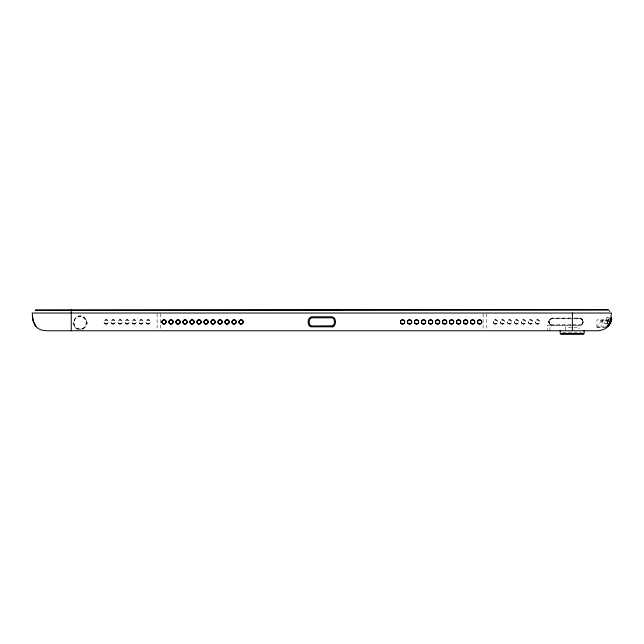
<?xml version="1.0" encoding="UTF-8"?>
<svg xmlns="http://www.w3.org/2000/svg" width="644" height="644" viewBox="0 0 644 644"><rect width="100%" height="100%" fill="white"/><g stroke="black" fill="none" stroke-linecap="round" stroke-linejoin="round"><path stroke-width="0.48" stroke-dasharray="3.22 2.42" d="M572.838 325.47L579.672 325.47A3.421 3.341 0 0 0 583.094 322.129L582.289 319.706L580.027 318.506L552.335 318.49A3.421 3.421 0 0 0 548.913 321.911L549.759 324.157L551.948 325.309L579.761 325.325L582.305 324.093L583.094 321.404A3.421 3.341 0 0 0 579.672 318.064L574.553 318.064M607.525 324.608L608.008 320.454M550.998 318.764C554.122 317.758 547.706 319.569 548.913 321.911A3.421 3.421 0 0 0 552.335 325.325L551.071 325.091L551.61 325.252M600.86 320.334L599.492 324.061L597.463 326.959M607.453 321.952L609.345 318.498L608.194 320.092A9.161 9.161 0 0 0 607.348 322.346L607.171 324.302M607.026 317.226L604.531 323.562L608.508 325.139M608.854 319.062L609.345 318.498M83.479 328.512L85.145 327.241A8.139 6.77 53 0 0 87.286 322.217M82.247 328.698C88.719 326.701 86.86 315.987 79.977 316.446C72.997 316.156 71.516 327.031 78.101 328.786M127.955 323.884L126.321 323.884M141.97 323.884L140.336 323.884M148.973 323.884L147.339 323.884M496.323 323.884L494.689 323.884M503.334 323.884L501.692 323.884M517.341 323.884L515.707 323.884M531.356 323.884L529.722 323.884M105.302 319.939L106.936 319.939M112.306 319.939L113.94 319.939M106.936 323.884L105.302 323.884M113.94 323.884L112.306 323.884M133.324 319.939L134.958 319.939M120.951 323.884L119.309 323.884M140.336 319.939L141.97 319.939M134.958 323.884L133.324 323.884M501.692 319.939L503.334 319.939M508.704 319.939L510.338 319.939M515.707 319.939L517.341 319.939M510.338 323.884L508.704 323.884M536.734 319.939L538.368 319.939M524.353 323.884L522.719 323.884M538.368 323.884L536.734 323.884M119.309 319.939L120.951 319.939M126.321 319.939L127.955 319.939M147.339 319.939L148.973 319.939M494.689 319.939L496.323 319.939M522.719 319.939L524.353 319.939M529.722 319.939L531.356 319.939M571.131 318.064L552.335 318.064A3.421 3.341 0 0 0 548.913 321.404L548.913 322.129A3.421 3.341 0 0 0 552.335 325.47L571.131 325.47M571.131 318.796L552.335 318.796A3.421 3.341 0 0 0 548.913 322.129M574.553 318.796L579.672 318.796A3.421 3.341 0 0 1 583.094 322.129M609.796 319.867L596.899 319.867L596.899 327.361M600.892 320.205L609.723 320.205M608.669 320.543L602.808 320.543L602.808 323.272L609.675 323.28M608.636 321.058L601.279 321.058L601.279 326.178L604.136 326.186M571.131 324.745L552.335 324.745A3.421 3.341 0 0 1 548.913 321.404M572.838 324.745L579.672 324.745A3.421 3.341 0 0 0 583.094 321.404M597.374 327.039L604.249 327.039M571.542 327.353L565.319 327.353L565.319 330.766M573.868 327.353L578.996 327.353L578.996 329.06M596.899 327.385L604.853 327.385M562.759 332.224L581.556 332.224M77.626 328.939L77.32 328.826A7.615 5.297 -14.6 0 1 76.837 328.682C66.453 322.797 80.54 308.983 86.216 319.818M607.703 321.195L608.564 321.517M607.026 317.21L611.003 318.772M549.936 330.766L549.936 325.373L547.207 325.373L547.207 330.766M486.534 313.741L486.534 329.036M483.113 313.741L483.113 329.036M160.549 313.741L160.549 329.036M157.128 313.741L157.128 329.036M579.672 318.49A3.421 3.421 0 0 1 583.094 321.911A3.421 3.421 0 0 1 579.672 325.325M86.006 319.891A6.802 5.82 48.8 0 1 86.666 322.137M82.674 329.044A4.355 2.584 -5.6 0 1 81.683 329.446M78.326 329.648A4.355 2.584 -5.6 0 1 77.167 329.277M83.358 328.392A8.147 5.635 14.3 0 1 82.682 328.682M78.037 328.851A4.637 2.729 -3.6 0 0 78.793 329.06A3.429 1.795 -0.9 0 0 82.223 328.69M493.779 323.063A2.133 1.996 23.3 0 0 497.426 322.902A2.133 1.996 23.3 0 0 495.308 319.955A2.133 1.996 23.3 0 0 493.779 323.063M500.791 323.063A2.133 1.996 23.3 0 0 504.429 322.902A2.133 1.996 23.3 0 0 502.32 319.955A2.133 1.996 23.3 0 0 500.791 323.063M507.794 323.063A2.133 1.996 23.3 0 0 511.441 322.902A2.133 1.996 23.3 0 0 509.324 319.955A2.133 1.996 23.3 0 0 507.794 323.063M514.806 323.063A2.133 1.996 23.3 0 0 518.444 322.902A2.133 1.996 23.3 0 0 516.335 319.955A2.133 1.996 23.3 0 0 514.806 323.063M521.809 323.063A2.133 1.996 23.3 0 0 525.448 322.902A2.133 1.996 23.3 0 0 523.339 319.955A2.133 1.996 23.3 0 0 521.809 323.063M528.821 323.063A2.133 1.996 23.3 0 0 532.459 322.902A2.133 1.996 23.3 0 0 530.35 319.955A2.133 1.996 23.3 0 0 528.821 323.063M535.824 323.063A2.133 1.996 23.3 0 0 539.463 322.902A2.133 1.996 23.3 0 0 537.354 319.955A2.133 1.996 23.3 0 0 535.824 323.063M536.476 323.763A2.133 2.133 0 0 0 539.688 321.911A2.133 2.133 0 0 0 536.476 320.06A2.133 2.133 0 0 0 536.476 323.763M529.344 323.682A2.133 2.133 0 0 0 532.669 322.064A2.133 2.133 0 0 0 529.61 319.988A2.133 2.133 0 0 0 529.344 323.682M522.34 323.682A2.133 2.133 0 0 0 525.665 322.064A2.133 2.133 0 0 0 522.598 319.988A2.133 2.133 0 0 0 522.34 323.682M515.458 323.763A2.133 2.133 0 0 0 518.662 321.911A2.133 2.133 0 0 0 515.458 320.06A2.133 2.133 0 0 0 515.458 323.763M508.454 323.763A2.133 2.133 0 0 0 511.658 321.911A2.133 2.133 0 0 0 508.454 320.06A2.133 2.133 0 0 0 508.454 323.763M501.314 323.682A2.133 2.133 0 0 0 504.646 322.064A2.133 2.133 0 0 0 501.579 319.988A2.133 2.133 0 0 0 501.314 323.682M494.439 323.763A2.133 2.133 0 0 0 497.643 321.911A2.133 2.133 0 0 0 494.439 320.06A2.133 2.133 0 0 0 494.439 323.763M105.616 323.956A2.133 1.996 -23.3 0 0 108.144 321.316A2.133 1.996 -23.3 0 0 104.586 320.648A2.133 1.996 -23.3 0 0 105.616 323.956M112.628 323.956A2.133 1.996 -23.3 0 0 115.147 321.316A2.133 1.996 -23.3 0 0 111.597 320.648A2.133 1.996 -23.3 0 0 112.628 323.956M119.631 323.956A2.133 1.996 -23.3 0 0 122.159 321.316A2.133 1.996 -23.3 0 0 118.601 320.648A2.133 1.996 -23.3 0 0 119.631 323.956M126.643 323.956A2.133 1.996 -23.3 0 0 129.162 321.316A2.133 1.996 -23.3 0 0 125.612 320.648A2.133 1.996 -23.3 0 0 126.643 323.956M133.646 323.956A2.133 1.996 -23.3 0 0 136.166 321.316A2.133 1.996 -23.3 0 0 132.616 320.648A2.133 1.996 -23.3 0 0 133.646 323.956M140.658 323.956A2.133 1.996 -23.3 0 0 143.177 321.316A2.133 1.996 -23.3 0 0 139.627 320.648A2.133 1.996 -23.3 0 0 140.658 323.956M147.661 323.956A2.133 1.996 -23.3 0 0 150.181 321.316A2.133 1.996 -23.3 0 0 146.631 320.648A2.133 1.996 -23.3 0 0 147.661 323.956M147.09 323.763A2.133 2.133 0 0 0 150.293 321.911A2.133 2.133 0 0 0 147.09 320.06A2.133 2.133 0 0 0 147.09 323.763M139.957 323.682A2.133 2.133 0 0 0 143.282 322.064A2.133 2.133 0 0 0 140.215 319.988A2.133 2.133 0 0 0 139.957 323.682M133.075 323.763A2.133 2.133 0 0 0 136.278 321.911A2.133 2.133 0 0 0 133.075 320.06A2.133 2.133 0 0 0 133.075 323.763M126.071 323.763A2.133 2.133 0 0 0 129.275 321.911A2.133 2.133 0 0 0 126.071 320.06A2.133 2.133 0 0 0 126.071 323.763M118.931 323.682A2.133 2.133 0 0 0 122.263 322.064A2.133 2.133 0 0 0 119.196 319.988A2.133 2.133 0 0 0 118.931 323.682M111.927 323.682A2.133 2.133 0 0 0 115.252 322.064A2.133 2.133 0 0 0 112.193 319.988A2.133 2.133 0 0 0 111.927 323.682M105.044 323.763A2.133 2.133 0 0 0 108.256 321.911A2.133 2.133 0 0 0 105.044 320.06A2.133 2.133 0 0 0 105.044 323.763M76.507 328.005A6.327 6.327 0 0 0 86.36 323.224A6.327 6.327 0 0 0 77.288 317.081A6.327 6.327 0 0 0 76.507 328.005"/><path stroke-width="0.97" d="M333.141 325.558C334.703 324.584 335.242 318.852 332.489 317.87M332.111 317.806L311.575 317.806C308.492 318.514 308.17 325.099 311.575 326.009L332.819 325.792M611.14 317.911L610.077 322.29L608.274 325.751L609.24 324.182M610.762 319.979L610.681 320.31M610.641 320.454L610.142 322.097M610.633 320.503L610.496 320.986M610.214 321.911L610.48 321.058L610.359 321.469M610.271 321.718L609.063 324.512L610.118 322.185M609.305 325.437L611.792 319.102M609.876 322.797L609.305 324.061M609.152 324.351L608.572 325.317L608.838 324.898M609.079 324.487L608.789 324.978M608.25 325.784L607.952 326.178L608.33 325.671M607.791 326.379L610.552 320.793L611.462 313.024L32.2 313.024L33.126 320.841L35.975 326.492M608.202 325.856L608.121 325.953A2.64 0.564 -64.7 0 0 609.755 324.125A2.64 0.564 -64.7 0 0 610.383 321.292M607.896 326.242L607.807 326.355A11.149 11.149 0 0 1 604.579 329.036L600.313 330.493L596.899 330.766L46.762 330.766L41.812 330.147L39.083 329.036A11.149 11.149 0 0 1 35.839 326.331L34.921 325.051M607.429 326.79L605.231 327.039M304.741 309.989L338.921 309.989M311.575 326.798L332.087 326.798M560.707 334.188L583.609 334.188M608.081 326.009L607.614 325.655M609.055 310.617L609.86 311.422M308.983 325.18C307.397 322.451 307.969 317.403 311.575 316.792L332.087 316.792C335.693 317.412 336.265 322.451 334.679 325.18A4.637 4.049 38.5 0 1 333.673 326.428A2.471 2.037 8.2 0 1 332.103 326.943M32.361 316.574L33.11 320.793L34.985 325.156M34.583 324.479L34.253 323.852M584.116 330.766L584.116 333.673L560.191 333.673L560.191 330.766M572.395 313.024L572.395 330.766M71.267 309.812L71.267 330.766M311.583 326.725A2.471 1.827 0 0 1 310.062 326.234M310.118 326.154A4.637 3.888 -11 0 1 309.056 325.139M611.253 317.637A4.178 1.199 -70.7 0 1 611.486 317.782M611.599 319.988A4.178 1.199 -70.7 0 1 610.705 322.918M608.25 309.812L35.412 310.158L608.25 309.812M162.819 323.682A2.133 2.133 0 0 0 166.152 322.064A2.133 2.133 0 0 0 163.085 319.988A2.133 2.133 0 0 0 162.819 323.682M163.52 323.956A2.133 1.996 -23.3 0 0 166.047 321.316A2.133 1.996 -23.3 0 0 162.489 320.648A2.133 1.996 -23.3 0 0 163.52 323.956M169.831 323.682A2.133 2.133 0 0 0 173.156 322.064A2.133 2.133 0 0 0 170.097 319.988A2.133 2.133 0 0 0 169.831 323.682M170.531 323.956A2.133 1.996 -23.3 0 0 173.051 321.316A2.133 1.996 -23.3 0 0 169.501 320.648A2.133 1.996 -23.3 0 0 170.531 323.956M176.834 323.682A2.133 2.133 0 0 0 180.167 322.064A2.133 2.133 0 0 0 177.1 319.988A2.133 2.133 0 0 0 176.834 323.682M177.535 323.956A2.133 1.996 -23.3 0 0 180.062 321.316A2.133 1.996 -23.3 0 0 176.504 320.648A2.133 1.996 -23.3 0 0 177.535 323.956M183.846 323.682A2.133 2.133 0 0 0 187.171 322.064A2.133 2.133 0 0 0 184.112 319.988A2.133 2.133 0 0 0 183.846 323.682M184.546 323.956A2.133 1.996 -23.3 0 0 187.066 321.316A2.133 1.996 -23.3 0 0 183.516 320.648A2.133 1.996 -23.3 0 0 184.546 323.956M190.729 323.586A2.133 2.133 0 0 0 194.166 322.217A2.133 2.133 0 0 0 191.252 319.923A2.133 2.133 0 0 0 190.729 323.586M191.55 323.956A2.133 1.996 -23.3 0 0 194.077 321.316A2.133 1.996 -23.3 0 0 190.519 320.648A2.133 1.996 -23.3 0 0 191.55 323.956M197.861 323.682A2.133 2.133 0 0 0 201.186 322.064A2.133 2.133 0 0 0 198.127 319.988A2.133 2.133 0 0 0 197.861 323.682M198.561 323.956A2.133 1.996 -23.3 0 0 201.081 321.316A2.133 1.996 -23.3 0 0 197.531 320.648A2.133 1.996 -23.3 0 0 198.561 323.956M204.864 323.682A2.133 2.133 0 0 0 208.197 322.064A2.133 2.133 0 0 0 205.13 319.988A2.133 2.133 0 0 0 204.864 323.682M205.565 323.956A2.133 1.996 -23.3 0 0 208.084 321.316A2.133 1.996 -23.3 0 0 204.534 320.648A2.133 1.996 -23.3 0 0 205.565 323.956M211.876 323.682A2.133 2.133 0 0 0 215.201 322.064A2.133 2.133 0 0 0 212.134 319.988A2.133 2.133 0 0 0 211.876 323.682M212.576 323.956A2.133 1.996 -23.3 0 0 215.096 321.316A2.133 1.996 -23.3 0 0 211.546 320.648A2.133 1.996 -23.3 0 0 212.576 323.956M218.88 323.682A2.133 2.133 0 0 0 222.212 322.064A2.133 2.133 0 0 0 219.145 319.988A2.133 2.133 0 0 0 218.88 323.682M219.58 323.956A2.133 1.996 -23.3 0 0 222.1 321.316A2.133 1.996 -23.3 0 0 218.549 320.648A2.133 1.996 -23.3 0 0 219.58 323.956M225.891 323.682A2.133 2.133 0 0 0 229.216 322.064A2.133 2.133 0 0 0 226.149 319.988A2.133 2.133 0 0 0 225.891 323.682M226.591 323.956A2.133 1.996 -23.3 0 0 229.111 321.316A2.133 1.996 -23.3 0 0 225.553 320.648A2.133 1.996 -23.3 0 0 226.591 323.956M232.895 323.682A2.133 2.133 0 0 0 236.219 322.064A2.133 2.133 0 0 0 233.16 319.988A2.133 2.133 0 0 0 232.895 323.682M233.595 323.956A2.133 1.996 -23.3 0 0 236.115 321.316A2.133 1.996 -23.3 0 0 232.565 320.648A2.133 1.996 -23.3 0 0 233.595 323.956M239.898 323.682A2.133 2.133 0 0 0 243.231 322.064A2.133 2.133 0 0 0 240.164 319.988A2.133 2.133 0 0 0 239.898 323.682M240.598 323.956A2.133 1.996 -23.3 0 0 243.126 321.316A2.133 1.996 -23.3 0 0 239.568 320.648A2.133 1.996 -23.3 0 0 240.598 323.956M401.365 323.682A2.133 2.133 0 0 0 404.698 322.064A2.133 2.133 0 0 0 401.631 319.988A2.133 2.133 0 0 0 401.365 323.682M400.842 323.063A2.133 1.996 23.3 0 0 404.48 322.902A2.133 1.996 23.3 0 0 402.371 319.955A2.133 1.996 23.3 0 0 400.842 323.063M408.505 323.763A2.133 2.133 0 0 0 411.709 321.911A2.133 2.133 0 0 0 408.505 320.06A2.133 2.133 0 0 0 408.505 323.763M407.853 323.063A2.133 1.996 23.3 0 0 411.492 322.902A2.133 1.996 23.3 0 0 409.383 319.955A2.133 1.996 23.3 0 0 407.853 323.063M415.38 323.682A2.133 2.133 0 0 0 418.713 322.064A2.133 2.133 0 0 0 415.646 319.988A2.133 2.133 0 0 0 415.38 323.682M414.857 323.063A2.133 1.996 23.3 0 0 418.495 322.902A2.133 1.996 23.3 0 0 416.386 319.955A2.133 1.996 23.3 0 0 414.857 323.063M422.52 323.763A2.133 2.133 0 0 0 425.724 321.911A2.133 2.133 0 0 0 422.52 320.06A2.133 2.133 0 0 0 422.52 323.763M421.86 323.063A2.133 1.996 23.3 0 0 425.507 322.902A2.133 1.996 23.3 0 0 423.39 319.955A2.133 1.996 23.3 0 0 421.86 323.063M429.395 323.682A2.133 2.133 0 0 0 432.728 322.064A2.133 2.133 0 0 0 429.661 319.988A2.133 2.133 0 0 0 429.395 323.682M428.872 323.063A2.133 1.996 23.3 0 0 432.51 322.902A2.133 1.996 23.3 0 0 430.401 319.955A2.133 1.996 23.3 0 0 428.872 323.063M436.407 323.682A2.133 2.133 0 0 0 439.731 322.064A2.133 2.133 0 0 0 436.664 319.988A2.133 2.133 0 0 0 436.407 323.682M435.875 323.063A2.133 1.996 23.3 0 0 439.522 322.902A2.133 1.996 23.3 0 0 437.405 319.955A2.133 1.996 23.3 0 0 435.875 323.063M443.41 323.682A2.133 2.133 0 0 0 446.743 322.064A2.133 2.133 0 0 0 443.676 319.988A2.133 2.133 0 0 0 443.41 323.682M442.887 323.063A2.133 1.996 23.3 0 0 446.525 322.902A2.133 1.996 23.3 0 0 444.416 319.955A2.133 1.996 23.3 0 0 442.887 323.063M450.55 323.763A2.133 2.133 0 0 0 453.754 321.911A2.133 2.133 0 0 0 450.55 320.06A2.133 2.133 0 0 0 450.55 323.763M449.89 323.063A2.133 1.996 23.3 0 0 453.529 322.902A2.133 1.996 23.3 0 0 451.42 319.955A2.133 1.996 23.3 0 0 449.89 323.063M457.425 323.682A2.133 2.133 0 0 0 460.75 322.064A2.133 2.133 0 0 0 457.691 319.988A2.133 2.133 0 0 0 457.425 323.682M456.902 323.063A2.133 1.996 23.3 0 0 460.541 322.902A2.133 1.996 23.3 0 0 458.431 319.955A2.133 1.996 23.3 0 0 456.902 323.063M464.429 323.682A2.133 2.133 0 0 0 467.761 322.064A2.133 2.133 0 0 0 464.694 319.988A2.133 2.133 0 0 0 464.429 323.682M463.905 323.063A2.133 1.996 23.3 0 0 467.544 322.902A2.133 1.996 23.3 0 0 465.435 319.955A2.133 1.996 23.3 0 0 463.905 323.063M471.44 323.682A2.133 2.133 0 0 0 474.765 322.064A2.133 2.133 0 0 0 471.706 319.988A2.133 2.133 0 0 0 471.44 323.682M470.917 323.063A2.133 1.996 23.3 0 0 474.556 322.902A2.133 1.996 23.3 0 0 472.446 319.955A2.133 1.996 23.3 0 0 470.917 323.063M478.573 323.763A2.133 2.133 0 0 0 481.776 321.911A2.133 2.133 0 0 0 478.573 320.06A2.133 2.133 0 0 0 478.573 323.763M477.92 323.063A2.133 1.996 23.3 0 0 481.559 322.902A2.133 1.996 23.3 0 0 479.45 319.955A2.133 1.996 23.3 0 0 477.92 323.063"/></g></svg>
